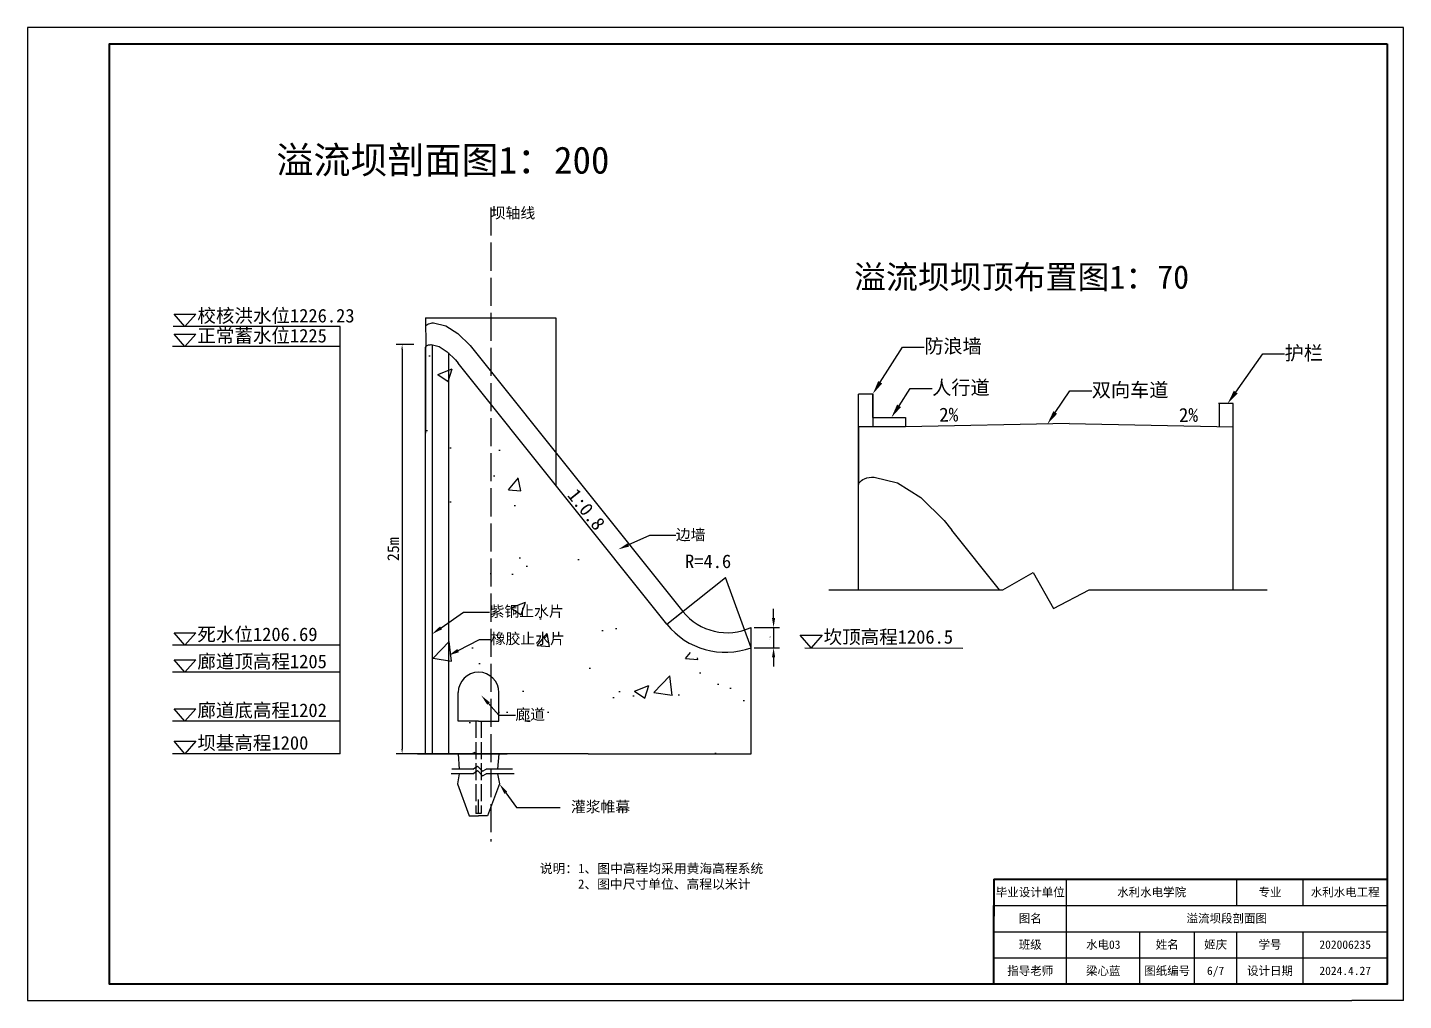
# Model space of a CAD drawing. Header units: millimetres. Extents: x 2384 to 3657, y 1019 to 1672.
# Drawn here: x 3010.9 to 3304.9, y 1463.8 to 1671.7 of the extents above; entities that cross this region are included whole.
import ezdxf
from ezdxf import colors
from ezdxf.entities.mleader import LeaderData, LeaderLine
from ezdxf.math import Vec2, Vec3

# ---------------------------------------------------------------- set-up
doc = ezdxf.new("R2010")
doc.units = ezdxf.units.MM
doc.linetypes.add('ACAD_ISO02W100', pattern=[15, 12, -3])
doc.styles.get("Standard").update_dxf_attribs({"font": 'simfang.ttf'})
doc.dimstyles.new('ISO-25', dxfattribs={"dimtxt": 0.2, "dimasz": 0.2, "dimexe": 1.25, "dimexo": 0.625, "dimtad": 1, "dimtxsty": 'Standard', "dimcen": 2.5, "dimadec": 0, "dimazin": 0, "dimtfac": 1, "dimtmove": 0, "dimatfit": 3, "dimfxl": 1, "dimarcsym": 0})

# ---------------------------------------------------------------- blocks, each defined once
blk = doc.blocks.new('*D1')
at = {"color": 0, "lineweight": -2, "transparency": 16777216}
for p, q in [((3093.44, 1603.96), (3089.71, 1603.96)), ((3090.96, 1602.96), (3090.96, 1517.55)), ((3096.51, 1516.55), (3089.71, 1516.55))]:
    blk.add_line(p, q, dxfattribs=at)
at = {"color": 0, "transparency": 16777216}
for points in [[(3090.79, 1602.96), (3091.12, 1602.96), (3090.96, 1603.96)], [(3090.79, 1517.55), (3091.12, 1517.55), (3090.96, 1516.55)]]:
    blk.add_solid(points, dxfattribs=at)
at = {"layer": 'Defpoints', "color": 0, "transparency": 16777216}
for p in [(3094.06, 1603.96), (3090.96, 1516.55), (3097.14, 1516.55)]:
    blk.add_point(p, dxfattribs=at)
at = {"color": 0, "transparency": 16777216, "insert": (3089.07, 1560.25), "char_height": 2.5, "attachment_point": 5, "rotation": 90}
blk.add_mtext('25m', dxfattribs=at)
blk = doc.blocks.new('*D3')
at = {"color": 0, "lineweight": -2, "transparency": 16777216}
for p, q in [((3170.33, 1545.52), (3170.33, 1547.52)), ((3166.15, 1543.52), (3171.58, 1543.52)), ((3170.33, 1543.52), (3170.33, 1539.17)), ((3166.15, 1539.17), (3171.58, 1539.17)), ((3170.33, 1537.17), (3170.33, 1535.17))]:
    blk.add_line(p, q, dxfattribs=at)
at = {"color": 0, "transparency": 16777216}
for points in [[(3170, 1545.52), (3170.67, 1545.52), (3170.33, 1543.52)], [(3170, 1537.17), (3170.67, 1537.17), (3170.33, 1539.17)]]:
    blk.add_solid(points, dxfattribs=at)
at = {"layer": 'Defpoints', "color": 0, "transparency": 16777216}
for p in [(3165.52, 1543.52), (3165.52, 1539.17), (3170.33, 1539.17)]:
    blk.add_point(p, dxfattribs=at)
at = {"color": 0, "transparency": 16777216, "insert": (3169.61, 1541.35), "char_height": 0.2, "attachment_point": 5, "rotation": 90}
blk.add_mtext('1.25m', dxfattribs=at)

msp = doc.modelspace()

# ---------------------------------------------------------------- hatches: boundary and pattern name
h = msp.add_hatch()
h.set_pattern_fill('AR-CONC', color=256, scale=0.174)
h.set_pattern_definition([(50, (-9100.73, -3899.956), (31.70013, -2.7734), [3.3147, -36.4617]), (355, (-9100.73, -3899.956), (-6.132355, 33.24389), [2.65176, -29.16946]), (100.45144, (-9098.087, -3900.187), (25.56778, 30.47049), [2.81706, -30.9877]), (46.1842, (-9100.73, -3891.117), (47.16775, -7.31537), [4.97205, -54.69255]), (96.63556, (-9096.8, -3891.727), (41.30832, 43.05215), [4.2256, -46.4816]), (351.18415, (-9100.73, -3891.117), (41.30832, 43.05215), [3.97763, -43.754]), (21, (-9096.31, -3893.327), (26.380904, -17.794144), [3.3147, -36.4617]), (326, (-9096.31, -3893.327), (10.75355, 32.04871), [2.65176, -29.16936]), (71.45144, (-9094.11, -3894.81), (37.13446, 14.25456), [2.81706, -30.98765]), (37.5, (-9100.729, -3899.956), (0.537417, 14.712577), [0, -28.815792, 0, -29.61132, 0, -29.27985]), (7.5, (-9100.729, -3899.956), (11.626621, 17.43142), [0, -16.882872, 0, -28.152852, 0, -11.15949]), (327.5, (-9110.585, -3899.956), (23.592764, -0.996801), [0, -11.049, 0, -34.47288, 0, -45.74286]), (317.5, (-9115.004, -3899.956), (25.774478, 4.42421), [0, -14.3637, 0, -22.893528, 0, -32.48406])])
h.paths.add_polyline_path([(3102.913, 1600.005), (3102.356, 1600.731), (3100.616, 1602.433), (3098.876, 1603.534), (3097.136, 1603.957, 0.0890331), (3096.425, 1603.829, 0.1692638), (3096.012, 1603.488, 0.1369666), (3095.989, 1603.403), (3095.989, 1585.041), (3095.989, 1516.553), (3130.722, 1516.553), (3169.224, 1516.553), (3169.224, 1531.22), (3169.224, 1534.88), (3169.224, 1534.88, -0.3212698), (3150.884, 1540.041)])

# ---------------------------------------------------------------- linework, layer by layer
for p, q in [((3304.922, 1671.717, 9204808), (3010.922, 1671.717, 9204808)), ((3010.922, 1671.717, 9204808), (3010.922, 1463.817, 9204808)), ((3304.922, 1463.817, 9204808), (3304.922, 1671.717, 9204808)), ((3042.231, 1610.486), (3046.871, 1610.486)), ((3044.551, 1607.833), (3042.231, 1610.486)), ((3046.871, 1610.486), (3044.551, 1607.833)), ((3095.989, 1609.674), (3123.829, 1609.674)), ((3095.989, 1609.674), (3097.38, 1609.674)), ((3095.989, 1609.674), (3095.995, 1603.447)), ((3097.38, 1609.674), (3100.86, 1609.674)), ((3123.829, 1609.674), (3123.829, 1573.861)), ((3077.705, 1607.833), (3042.008, 1607.833)), ((3042.231, 1606.206), (3046.871, 1606.206)), ((3044.551, 1603.553), (3042.231, 1606.206)), ((3046.871, 1606.206), (3044.551, 1603.553)), ((3077.705, 1603.553), (3077.705, 1607.833)), ((3077.705, 1603.553), (3041.917, 1603.553)), ((3077.705, 1571.015), (3077.705, 1603.553)), ((3095.989, 1516.553), (3095.989, 1603.403)), ((3095.989, 1603.403), (3095.989, 1585.041)), ((3097.38, 1603.897), (3097.38, 1516.553)), ((3106.346, 1602.678), (3150.942, 1546.933)), ((3100.86, 1602.194), (3100.86, 1516.553)), ((3147.545, 1544.215), (3102.913, 1600.005)), ((3188.51, 1588.377), (3188.51, 1593.377)), ((3191.51, 1593.377), (3188.51, 1593.377)), ((3191.51, 1593.377), (3191.51, 1588.377)), ((3191.51, 1588.377), (3191.51, 1593.377)), ((3268.51, 1591.377), (3265.433, 1591.377)), ((3265.515, 1591.377), (3265.518, 1586.437)), ((3268.51, 1586.377), (3268.51, 1591.377)), ((3268.51, 1586.377), (3268.51, 1591.377)), ((3188.51, 1551.594), (3188.51, 1588.377)), ((3191.51, 1588.377), (3198.51, 1588.377)), ((3191.51, 1588.377), (3191.51, 1586.377)), ((3198.51, 1588.377), (3198.51, 1586.377)), ((3095.989, 1516.553), (3095.989, 1585.041)), ((3198.51, 1586.377), (3188.51, 1586.377)), ((3188.51, 1586.377), (3188.51, 1574.077)), ((3233.51, 1587.077), (3198.51, 1586.377)), ((3233.51, 1587.077), (3268.51, 1586.377)), ((3268.51, 1551.594), (3268.51, 1586.468)), ((3188.51, 1576.463), (3188.51, 1574.463)), ((3077.705, 1537.433), (3077.705, 1571.015)), ((3218.584, 1551.594), (3208.408, 1564.315)), ((3219.347, 1551.594), (3225.791, 1555.268)), ((3225.791, 1555.268), (3230.174, 1547.579)), ((3147.545, 1544.215), (3160.045, 1554.215)), ((3165.52, 1539.173), (3160.045, 1554.215)), ((3182.162, 1551.594), (3219.347, 1551.594)), ((3230.174, 1547.579), (3237.776, 1551.594)), ((3237.776, 1551.594), (3275.812, 1551.594)), ((3147.545, 1544.215), (3150.942, 1546.933)), ((3165.52, 1539.173), (3165.52, 1543.523)), ((3042.231, 1542.403), (3046.871, 1542.403)), ((3044.551, 1539.75), (3042.231, 1542.403)), ((3046.871, 1542.403), (3044.551, 1539.75)), ((3176.04, 1541.847), (3180.68, 1541.847)), ((3178.36, 1539.194), (3176.04, 1541.847)), ((3180.68, 1541.847), (3178.36, 1539.194)), ((3077.705, 1539.75), (3041.917, 1539.75)), ((3077.705, 1516.553), (3077.705, 1539.834)), ((3165.52, 1516.553), (3165.52, 1539.173)), ((3176.984, 1539.162), (3210.803, 1539.129)), ((3042.231, 1536.606), (3046.871, 1536.606)), ((3044.551, 1533.953), (3042.231, 1536.606)), ((3046.871, 1536.606), (3044.551, 1533.953)), ((3077.705, 1530.473), (3077.705, 1537.433)), ((3077.705, 1533.953), (3041.917, 1533.953)), ((3077.705, 1526.993), (3077.705, 1530.473)), ((3102.949, 1523.513), (3102.949, 1529.603)), ((3111.649, 1523.513), (3111.649, 1529.603)), ((3042.231, 1526.166), (3046.871, 1526.166)), ((3044.551, 1523.513), (3042.231, 1526.166)), ((3046.871, 1526.166), (3044.551, 1523.513)), ((3077.705, 1516.553), (3077.705, 1526.993)), ((3077.705, 1523.513), (3041.917, 1523.513)), ((3107.299, 1523.513), (3102.949, 1523.513)), ((3107.299, 1523.513), (3111.649, 1523.513)), ((3118.318, 1523.494), (3117.158, 1523.494)), ((3117.739, 1523.513), (3118.318, 1523.494)), ((3042.231, 1519.206), (3046.871, 1519.206)), ((3044.551, 1516.553), (3042.231, 1519.206)), ((3046.871, 1519.206), (3044.551, 1516.553)), ((3077.705, 1516.553), (3041.917, 1516.553)), ((3094.249, 1516.553), (3095.989, 1516.553)), ((3130.722, 1516.553), (3095.989, 1516.553)), ((3095.989, 1516.553), (3113.389, 1516.553)), ((3095.989, 1516.553), (3102.949, 1516.553)), ((3102.915, 1516.553), (3103.178, 1513.213)), ((3111.616, 1516.553), (3111.353, 1513.213)), ((3130.722, 1516.553), (3165.52, 1516.553)), ((3106.089, 1512.259), (3101.421, 1512.259)), ((3106.089, 1513.213), (3101.577, 1513.213)), ((3103.174, 1512.259), (3102.771, 1510.077)), ((3106.089, 1513.213), (3107.062, 1513.887)), ((3106.089, 1512.259), (3107.062, 1512.933)), ((3107.062, 1513.887), (3108.171, 1512.799)), ((3107.062, 1512.933), (3108.171, 1511.845)), ((3108.171, 1512.799), (3108.949, 1513.213)), ((3108.171, 1511.845), (3108.949, 1512.259)), ((3114.52, 1513.213), (3108.949, 1513.213)), ((3114.915, 1512.259), (3108.949, 1512.259)), ((3111.358, 1512.259), (3111.76, 1510.077)), ((3102.771, 1510.077), (3105.308, 1503.246)), ((3111.76, 1510.077), (3109.223, 1503.246)), ((3107.266, 1503.8), (3107.266, 1506.794)), ((3105.308, 1503.246), (3107.266, 1503.246)), ((3107.846, 1503.8), (3106.686, 1503.8)), ((3109.223, 1503.246), (3107.266, 1503.246)), ((3217.422, 1467.317, 9204808), (3217.422, 1489.717, 9204808)), ((3217.422, 1489.717, 9204808), (3217.422, 1487.857, 9204808)), ((3217.422, 1489.717, 9204808), (3217.422, 1487.851, 9204808)), ((3232.922, 1467.317, 9204808), (3232.922, 1489.717, 9204808)), ((3269.298, 1484.117, 9204808), (3269.298, 1489.717, 9204808)), ((3283.513, 1484.117, 9204808), (3283.513, 1489.717, 9204808)), ((3217.422, 1484.117, 9204808), (3301.422, 1484.117, 9204808)), ((3217.422, 1484.117, 9204808), (3217.422, 1482.257, 9204808)), ((3217.422, 1478.517, 9204808), (3301.422, 1478.517, 9204808)), ((3217.422, 1478.517, 9204808), (3217.422, 1476.657, 9204808)), ((3248.622, 1467.317, 9204808), (3248.622, 1478.517, 9204808)), ((3260.252, 1467.317, 9204808), (3260.252, 1478.517, 9204808)), ((3269.298, 1467.317, 9204808), (3269.298, 1478.517, 9204808)), ((3283.513, 1467.317, 9204808), (3283.513, 1478.517, 9204808)), ((3217.422, 1472.917, 9204808), (3301.422, 1472.917, 9204808)), ((3217.422, 1472.917, 9204808), (3217.422, 1471.057, 9204808)), ((3010.922, 1463.817, 9204808), (3293.86, 1463.817, 9204808)), ((3304.922, 1463.817, 9204808), (3293.86, 1463.817, 9204808))]:
    msp.add_line(p, q)
at = {"linetype": 'ACAD_ISO02W100', "ltscale": 0.5}
msp.add_line((3109.909, 1633.257), (3109.909, 1497.798), dxfattribs=at)
at = {"linetype": 'ACAD_ISO02W100', "ltscale": 0.3}
for p, q in [((3106.686, 1523.513), (3106.686, 1503.8)), ((3107.846, 1523.513), (3107.846, 1503.8))]:
    msp.add_line(p, q, dxfattribs=at)
at = {"lineweight": 40}
for p, q in [((3217.422, 1489.717, 9204808), (3301.422, 1489.717, 9204808)), ((3217.422, 1489.717, 9204808), (3217.422, 1481.851, 9204808)), ((3217.422, 1478.517, 9204808), (3217.422, 1484.117, 9204808)), ((3217.422, 1472.917, 9204808), (3217.422, 1478.517, 9204808)), ((3217.422, 1467.317, 9204808), (3217.422, 1472.917, 9204808))]:
    msp.add_line(p, q, dxfattribs=at)
at = {"lineweight": 40, "elevation": 9204808}
msp.add_lwpolyline([(3301.422, 1668.217), (3301.422, 1467.317), (3028.422, 1467.317), (3028.422, 1668.217)], close=True, dxfattribs=at)
for points in [[(3095.99, 1607.894, -0.0080783), (3095.994, 1607.901, -0.169626), (3096.615, 1608.414, -0.0888917), (3097.68, 1608.605), (3100.29, 1607.971), (3102.9, 1606.319), (3105.51, 1603.766), (3106.346, 1602.678)], [(3095.989, 1603.403, -0.1369666), (3096.012, 1603.488, -0.169626), (3096.426, 1603.83, -0.0888917), (3097.136, 1603.957), (3098.876, 1603.534), (3100.616, 1602.433), (3102.356, 1600.731), (3102.913, 1600.005)], [(3188.51, 1574.077, -0.1369666), (3188.578, 1574.321, -0.169626), (3189.768, 1575.303, -0.0888917), (3191.808, 1575.669), (3196.808, 1574.455), (3201.808, 1571.291), (3206.808, 1566.399), (3208.408, 1564.315)]]:
    msp.add_lwpolyline(points, format="xyb")
for centre, radius, start, end in [((3160.412, 1554.553), 12.156, 218.82245, 294.84785), ((3160.045, 1554.215), 16.008, 218.65981, 290), ((3107.299, 1529.603), 4.35, 0, 180)]:
    msp.add_arc(centre, radius, start, end)

# ---------------------------------------------------------------- texts
for s, width, gutter_width, insert, char_height, attachment_point in [('{\\fSimSun|b0|i0|c134|p2;溢流坝剖面图}1{\\fSimSun|b0|i0|c134|p2;：200}', 85.46799, 12.5, (3064.101, 1646.296), 5.8, 1), ('{\\fSimSun|b0|i0|c134|p2;坝轴线}', 11.71748, 12.5, (3109.909, 1633.257), 2.32, 1), ('{\\fSimSun|b0|i0|c134|p2;溢流坝坝顶布置图}1{\\fSimSun|b0|i0|c134|p2;：70}', 90.13065, 12.5, (3187.529, 1620.904), 5, 1), ('{\\fSimSun|b0|i0|c134|p2;校核洪水位1226.23}', 47.27677, 12.5, (3047.215, 1611.599), 2.9, 1), ('{\\fSimSun|b0|i0|c134|p2;正常蓄水位1225}', 34.034, 12.5, (3047.215, 1607.318), 2.9, 1), ('R=4.6', 12.56414, 12.5, (3151.408, 1559.112), 2.9, 1), ('{\\fSimSun|b0|i0|c134|p2;死水位1206.69}', 34.034, 12.5, (3047.215, 1543.516), 2.9, 1), ('{\\fSimSun|b0|i0|c134|p2;坎顶高程1206.5}', 34.034, 12.5, (3181.023, 1542.96), 2.9, 1), ('{\\fSimSun|b0|i0|c134|p2;廊道顶高程1205}', 34.034, 12.5, (3047.215, 1537.718), 2.9, 1), ('{\\fSimSun|b0|i0|c134|p2;廊道底高程1202}', 34.034, 12.5, (3047.215, 1527.278), 2.9, 1), ('{\\fSimSun|b0|i0|c134|p2;坝基高程1200}', 34.034, 12.5, (3047.215, 1520.318), 2.9, 1), ('{\\fSimSun|b0|i0|c134|p2;说明：1、图中高程均采用黄海高程系统\\P      2、图中尺寸单位、高程以米计}', 67.23778, 1, (3120.384, 1493.025), 2, 1), ('{\\fSimSun|b0|i0|c134|p2;毕业设计单位}', 15.5, 12.5, (3225.172, 1487.851, 9204808), 1.8, 2), ('{\\fSimSun|b0|i0|c134|p2;水利水电学院}', 36.376, 12.5, (3251.11, 1487.857, 9204808), 1.8, 2), ('{\\fSimSun|b0|i0|c134|p2;专业}', 14.215, 12.5, (3276.406, 1487.857, 9204808), 1.8, 2), ('{\\fSimSun|b0|i0|c134|p2;水利水电工程}', 17.909, 12.5, (3292.468, 1487.857, 9204808), 1.8, 2), ('{\\fSimSun|b0|i0|c134|p2;图名}', 15.5, 12.5, (3225.172, 1482.257, 9204808), 1.8, 2), ('{\\fSimSun|b0|i0|c134|p2;溢流坝段剖面图}', 68.5, 12.5, (3267.172, 1482.257, 9204808), 1.8, 2), ('{\\fSimSun|b0|i0|c134|p2;班级}', 15.5, 12.5, (3225.172, 1476.657, 9204808), 1.8, 2), ('{\\fSimSun|b0|i0|c134|p2;水电}03', 15.7, 12.5, (3240.772, 1476.657, 9204808), 1.8, 2), ('{\\fSimSun|b0|i0|c134|p2;姓名}', 11.63, 12.5, (3254.437, 1476.657, 9204808), 1.8, 2), ('{\\fSimSun|b0|i0|c134|p2;姬庆}', 9.046, 12.5, (3264.775, 1476.657, 9204808), 1.8, 2), ('{\\fSimSun|b0|i0|c134|p2;学号}', 14.215, 12.5, (3276.406, 1476.657, 9204808), 1.8, 2), ('202006235', 17.909, 12.5, (3292.468, 1476.657, 9204808), 1.8, 2), ('{\\fSimSun|b0|i0|c134|p2;指导老师}', 15.5, 12.5, (3225.172, 1471.057, 9204808), 1.8, 2), ('{\\fSimSun|b0|i0|c134|p2;梁心蓝}', 15.7, 12.5, (3240.772, 1471.057, 9204808), 1.8, 2), ('{\\fSimSun|b0|i0|c134|p2;图纸编号}', 11.63, 12.5, (3254.437, 1471.057, 9204808), 1.8, 2), ('6/7', 9.046, 12.5, (3264.775, 1471.057, 9204808), 1.8, 2), ('{\\fSimSun|b0|i0|c134|p2;设计日期}', 14.215, 12.5, (3276.406, 1471.057, 9204808), 1.8, 2), ('2024.4.27', 17.909, 12.5, (3292.468, 1471.057, 9204808), 1.8, 2)]:
    msp.add_mtext_dynamic_manual_height_columns(s, width=width, gutter_width=gutter_width, heights=[0], dxfattribs=dict(insert=insert, char_height=char_height, attachment_point=attachment_point))
for s, width, insert, char_height, attachment_point, rotation in [('2%', 0.3282, (3205.678, 1590.476), 3, 1, 1.14576), ('2%', 0.3282, (3260.987, 1590.484), 3, 3, 1.14576), ('1:0.8', 599.98418, (3128.397, 1573.517), 2.9, 1, 308.65981)]:
    msp.add_mtext_dynamic_manual_height_columns(s, width=width, gutter_width=12.5, heights=[0], dxfattribs=dict(insert=insert, char_height=char_height, attachment_point=attachment_point, rotation=rotation))

# ---------------------------------------------------------------- dimensions: what is measured, and where the dimension line sits
for base, p1, p2, text, override, picture, middle in [((3090.957, 1516.553), (3094.061, 1603.957), (3097.136, 1516.553), '25m', {"dimtxt": 2.5, "dimasz": 1}, '*D1', (3089.068, 1560.255)), ((3170.334, 1539.173), (3165.52, 1543.523), (3165.52, 1539.173), '1.25m', {"dimasz": 2}, '*D3', (3169.608, 1541.348))]:
    dim = msp.add_linear_dim(base=base, p1=p1, p2=p2, angle=90, text=text, dimstyle='ISO-25', override=override)
    dim.commit()
    dim.dimension.update_dxf_attribs({"geometry": picture, "text_midpoint": middle})

# ---------------------------------------------------------------- leaders
ml = msp.add_multileader_mtext('Standard')
ml.set_content('{\\fSimSun|b0|i0|c134|p2;防浪墙} ', color=256)
ml.set_leader_properties()
ml.build(insert=Vec2(0, 0))
ml.multileader.update_dxf_attribs({"arrow_head_size": 3})
ctx = ml.context
ctx.base_point, ctx.char_height, ctx.arrow_head_size, ctx.landing_gap_size, ctx.plane_origin = Vec3(3202.532, 1603.441), 3, 3, 0, Vec3(3191.51, 1600.377)
notes = []
notes.append((ctx, [(0, (1, 1, 0), (3197.85, 1603.441), (1, 0), 4.681, [(0, [(3191.51, 1593.377)], 0, [])])]))
ctx.mtext.insert, ctx.mtext.flow_direction = Vec3(3202.532, 1605.15), 5
ml = msp.add_multileader_mtext('Standard')
ml.set_content('{\\fSimSun|b0|i0|c134|p2;护栏} ', color=256)
ml.set_leader_properties()
ml.build(insert=Vec2(0, 0))
ml.multileader.update_dxf_attribs({"arrow_head_size": 3})
ctx = ml.context
ctx.base_point, ctx.char_height, ctx.arrow_head_size, ctx.landing_gap_size, ctx.plane_origin = Vec3(3279.532, 1601.956), 3, 3, 0, Vec3(3268.51, 1598.893)
notes.append((ctx, [(0, (1, 1, 0), (3274.85, 1601.956), (1, 0), 4.681, [(0, [(3267.342, 1591.377)], 0, [])])]))
ctx.mtext.insert, ctx.mtext.flow_direction = Vec3(3279.532, 1603.666), 5
ml = msp.add_multileader_mtext('Standard')
ml.set_content('{\\fSimSun|b0|i0|c134|p2;人行道} ', color=256)
ml.set_leader_properties()
ml.build(insert=Vec2(0, 0))
ml.multileader.update_dxf_attribs({"arrow_head_size": 3})
ctx = ml.context
ctx.base_point, ctx.char_height, ctx.arrow_head_size, ctx.landing_gap_size, ctx.plane_origin = Vec3(3204.22, 1594.579), 3, 3, 0, Vec3(3195.503, 1588.377)
notes.append((ctx, [(0, (1, 1, 0), (3199.538, 1594.579), (1, 0), 4.681, [(0, [(3195.503, 1588.377)], 0, [])])]))
ctx.mtext.insert, ctx.mtext.flow_direction = Vec3(3204.22, 1596.289), 5
ml = msp.add_multileader_mtext('Standard')
ml.set_content('{\\fSimSun|b0|i0|c134|p2;双向车道} ', color=256)
ml.set_leader_properties()
ml.build(insert=Vec2(0, 0))
ml.multileader.update_dxf_attribs({"arrow_head_size": 3})
ctx = ml.context
ctx.base_point, ctx.char_height, ctx.arrow_head_size, ctx.landing_gap_size, ctx.plane_origin = Vec3(3238.321, 1594.059), 3, 3, 0, Vec3(3228.835, 1586.984)
notes.append((ctx, [(0, (1, 1, 0), (3233.639, 1594.059), (1, 0), 4.681, [(0, [(3228.835, 1586.984)], 0, [])])]))
ctx.mtext.insert, ctx.mtext.flow_direction = Vec3(3238.321, 1595.777), 5
ml = msp.add_multileader_mtext('Standard')
ml.set_content('{\\fSimSun|b0|i0|c134|p2;边墙}', color=256)
ml.set_leader_properties()
ml.build(insert=Vec2(0, 0))
ml.multileader.update_dxf_attribs({"arrow_head_size": 2.32})
ctx = ml.context
ctx.base_point, ctx.char_height, ctx.arrow_head_size, ctx.landing_gap_size, ctx.plane_origin = Vec3(3149.448, 1563.215), 2.32, 2.32, 0, Vec3(3137.171, 1560.221)
notes.append((ctx, [(0, (1, 1, 0), (3143.896, 1563.215), (1, 0), 5.552, [(0, [(3137.171, 1560.217)], 0, [])])]))
ctx.mtext.insert, ctx.mtext.flow_direction = Vec3(3149.448, 1564.498), 5
ml = msp.add_multileader_mtext('Standard')
ml.set_content('{\\fSimSun|b0|i0|c134|p2;紫铜止水片}', color=256)
ml.set_leader_properties()
ml.build(insert=Vec2(0, 0))
ml.multileader.update_dxf_attribs({"arrow_head_size": 2.32})
ctx = ml.context
ctx.base_point, ctx.char_height, ctx.arrow_head_size, ctx.landing_gap_size, ctx.plane_origin = Vec3(3109.658, 1546.815), 2.32, 2.32, 0, Vec3(3097.38, 1543.821)
notes.append((ctx, [(0, (1, 1, 0), (3104.106, 1546.815), (1, 0), 5.552, [(0, [(3097.38, 1542.126)], 0, [])])]))
ctx.mtext.insert, ctx.mtext.flow_direction = Vec3(3109.658, 1548.144), 5
ml = msp.add_multileader_mtext('Standard')
ml.set_content('{\\fSimSun|b0|i0|c134|p2;橡胶止水片}', color=256)
ml.set_leader_properties()
ml.build(insert=Vec2(0, 0))
ml.multileader.update_dxf_attribs({"arrow_head_size": 2.32})
ctx = ml.context
ctx.base_point, ctx.char_height, ctx.arrow_head_size, ctx.landing_gap_size, ctx.plane_origin = Vec3(3109.909, 1540.972), 2.32, 2.32, 0, Vec3(3100.86, 1539.345)
notes.append((ctx, [(0, (1, 1, 0), (3107.52, 1540.972), (1, 0), 2.388, [(0, [(3100.86, 1537.514)], 0, [])])]))
ctx.mtext.insert, ctx.mtext.flow_direction = Vec3(3109.909, 1542.3), 5
ml = msp.add_multileader_mtext('Standard')
ml.set_content('{\\fSimSun|b0|i0|c134|p2;廊道}', color=256)
ml.set_leader_properties()
ml.build(insert=Vec2(0, 0))
ml.multileader.update_dxf_attribs({"arrow_head_size": 2.32})
ctx = ml.context
ctx.base_point, ctx.char_height, ctx.arrow_head_size, ctx.landing_gap_size, ctx.plane_origin = Vec3(3115.181, 1524.8), 2.32, 2.32, 0, Vec3(3107.872, 1528.988)
notes.append((ctx, [(0, (1, 1, 0), (3111.649, 1524.8), (1, 0), 3.533, [(0, [(3107.872, 1528.988)], 0, [])])]))
ctx.mtext.insert, ctx.mtext.flow_direction = Vec3(3115.181, 1526.115), 5
ml = msp.add_multileader_mtext('Standard')
ml.set_content('{\\fSimSun|b0|i0|c134|p2;灌浆帷幕}', color=256)
ml.set_leader_properties()
ml.build(insert=Vec2(0, 0))
ml.multileader.update_dxf_attribs({"arrow_head_size": 2.32})
ctx = ml.context
ctx.base_point, ctx.char_height, ctx.arrow_head_size, ctx.landing_gap_size, ctx.plane_origin = Vec3(3124.712, 1505.046), 2.32, 2.32, 2.32, Vec3(3111.76, 1510.077)
notes.append((ctx, [(0, (1, 1, 0), (3115.432, 1505.046), (1, 0), 9.28, [(0, [(3111.76, 1510.077)], 0, [])])]))
ctx.mtext.insert, ctx.mtext.flow_direction = Vec3(3127.032, 1506.381), 5
for ctx, leaders in notes:
    for number, flags, end, landing, length, lines in leaders:
        leader = LeaderData()
        leader.index, (leader.has_last_leader_line, leader.has_dogleg_vector, leader.attachment_direction) = number, flags
        leader.last_leader_point, leader.dogleg_vector, leader.dogleg_length = Vec3(end), Vec3(landing), length
        for number, points, colour, breaks in lines:
            line = LeaderLine()
            line.index, line.vertices, line.color, line.breaks = number, Vec3.list(points), colors.encode_raw_color(colour), breaks
            leader.lines.append(line)
        ctx.leaders.append(leader)

doc.saveas('drawing.dxf')
